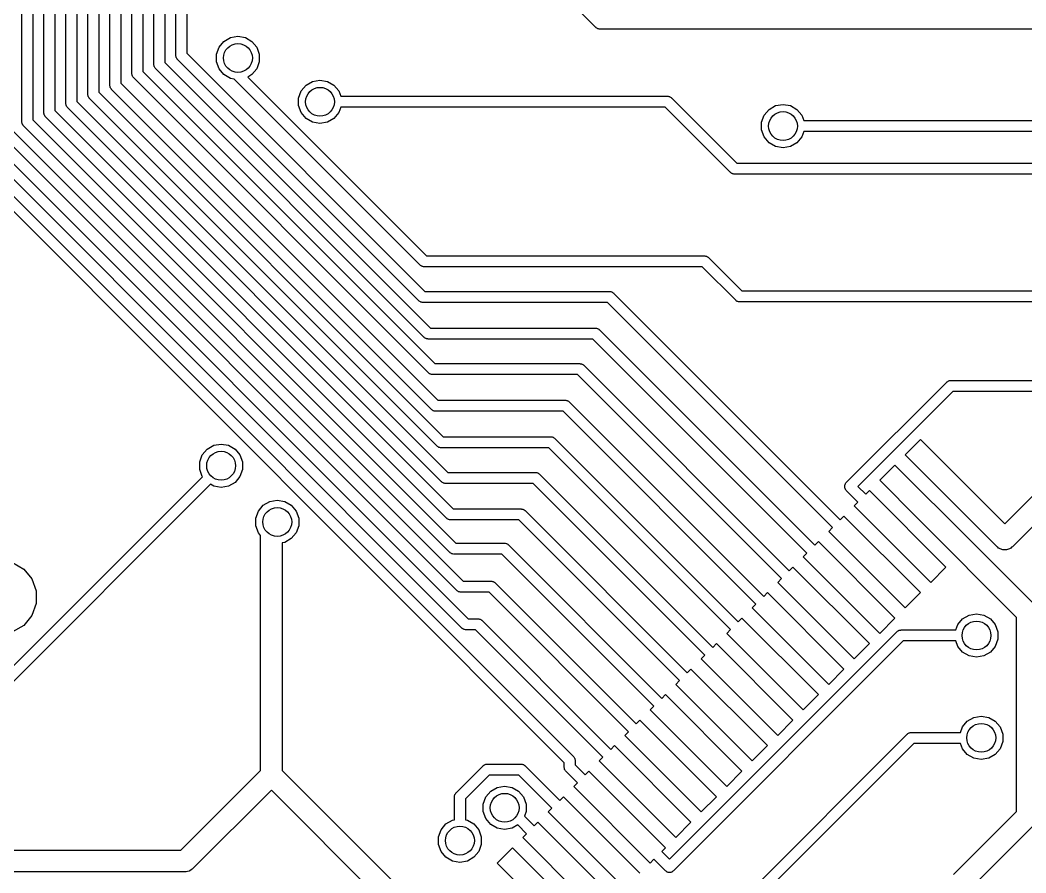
# Model space of a CAD drawing. Extents: x 0 to 100, y -163 to 0.
# Drawn here: x 35.68 to 49.62, y -70.47 to -58.65 of the extents above; entities that cross this region are included whole.
import ezdxf

# ---------------------------------------------------------------- set-up
doc = ezdxf.new("R2010")
doc.units = 0
doc.header["$MEASUREMENT"] = 0
doc.layers.add('BLACK', color=7, linetype='CONTINUOUS')

msp = doc.modelspace()

# ---------------------------------------------------------------- linework, layer by layer
at = {"layer": 'Black'}
for p, q in [((35.7029, -60.0641), (35.7029, -25.9545)), ((35.8553, -25.9861), (35.8553, -60.0325)), ((36.008, -59.9377), (36.008, -26.081)), ((36.1604, -26.1126), (36.1604, -59.9061)), ((36.3131, -59.8111), (36.3131, -26.2075)), ((36.4655, -26.2391), (36.4655, -59.7795)), ((36.6182, -59.6847), (36.6182, -26.334)), ((36.7706, -26.3656), (36.7706, -59.6531)), ((36.9233, -59.5581), (36.9233, -26.6762)), ((37.0757, -26.7078), (37.0757, -59.5265)), ((37.2284, -59.396), (37.2284, -27.6954)), ((37.3808, -27.727), (37.3808, -59.3645)), ((37.5335, -59.2701), (37.5335, -28.5551)), ((37.6859, -28.5867), (37.6859, -59.2385)), ((37.8387, -59.1442), (37.8387, -31.2775)), ((37.9911, -31.3091), (37.9911, -59.1127)), ((43.66, -58.7547), (38.6067, -53.7013)), ((31.6554, -57.1621), (43.3513, -68.858)), ((43.2212, -68.9435), (31.5253, -57.2476)), ((33.6233, -58.681), (41.8897, -66.9474)), ((41.8042, -67.0775), (33.4932, -58.7665)), ((43.6628, -58.7566), (43.66, -58.7547)), ((43.6649, -58.7592), (43.6628, -58.7566)), ((43.6735, -58.7642), (43.6649, -58.7592)), ((43.6817, -58.7699), (43.6735, -58.7642)), ((43.6849, -58.7707), (43.6817, -58.7699)), ((43.6878, -58.7724), (43.6849, -58.7707)), ((43.6976, -58.7741), (43.6878, -58.7724)), ((43.7073, -58.7767), (43.6976, -58.7741)), ((43.7106, -58.7764), (43.7073, -58.7767)), ((43.7139, -58.777), (43.7106, -58.7764)), ((53.0507, -58.777), (43.7139, -58.777)), ((38.4376, -59.027), (38.5048, -58.9469)), ((38.5048, -58.9469), (38.5954, -58.8946)), ((38.5954, -58.8946), (38.6984, -58.8765)), ((38.6984, -58.8765), (38.8014, -58.8946)), ((38.8014, -58.8946), (38.892, -58.9469)), ((38.892, -58.9469), (38.9592, -59.027)), ((37.9911, -59.1127), (41.2911, -62.4127)), ((38.4018, -59.1253), (38.4376, -59.027)), ((38.9592, -59.027), (38.995, -59.1253)), ((37.6859, -59.2385), (41.3668, -62.9194)), ((37.8393, -59.1475), (37.8387, -59.1442)), ((37.839, -59.1509), (37.8393, -59.1475)), ((37.8416, -59.1605), (37.839, -59.1509)), ((37.8433, -59.1703), (37.8416, -59.1605)), ((37.845, -59.1732), (37.8433, -59.1703)), ((37.8458, -59.1764), (37.845, -59.1732)), ((37.8516, -59.1846), (37.8458, -59.1764)), ((37.8565, -59.1932), (37.8516, -59.1846)), ((37.8591, -59.1953), (37.8565, -59.1932)), ((37.861, -59.1981), (37.8591, -59.1953)), ((41.2057, -62.5428), (37.861, -59.1981)), ((38.4018, -59.2299), (38.4018, -59.1253)), ((38.4376, -59.3282), (38.4018, -59.2299)), ((38.995, -59.2299), (38.9592, -59.3282)), ((38.995, -59.1253), (38.995, -59.2299)), ((37.229, -59.3993), (37.2284, -59.396)), ((37.2287, -59.4027), (37.229, -59.3993)), ((37.2313, -59.4123), (37.2287, -59.4027)), ((37.3808, -59.3645), (41.4295, -63.4132)), ((37.5341, -59.2734), (37.5335, -59.2701)), ((37.5338, -59.2767), (37.5341, -59.2734)), ((37.5364, -59.2863), (37.5338, -59.2767)), ((37.5381, -59.2961), (37.5364, -59.2863)), ((37.5398, -59.299), (37.5381, -59.2961)), ((37.5406, -59.3023), (37.5398, -59.299)), ((37.5464, -59.3104), (37.5406, -59.3023)), ((37.5513, -59.3191), (37.5464, -59.3104)), ((37.5539, -59.3212), (37.5513, -59.3191)), ((37.5558, -59.324), (37.5539, -59.3212)), ((41.2814, -63.0495), (37.5558, -59.324)), ((38.5048, -59.4083), (38.4376, -59.3282)), ((38.9592, -59.3282), (38.892, -59.4083)), ((37.0757, -59.5265), (41.4691, -63.9199)), ((37.233, -59.4221), (37.2313, -59.4123)), ((37.2347, -59.425), (37.233, -59.4221)), ((37.2355, -59.4283), (37.2347, -59.425)), ((37.2413, -59.4364), (37.2355, -59.4283)), ((37.2462, -59.445), (37.2413, -59.4364)), ((37.2488, -59.4472), (37.2462, -59.445)), ((37.2507, -59.4499), (37.2488, -59.4472)), ((41.3441, -63.5433), (37.2507, -59.4499)), ((38.5954, -59.4606), (38.5048, -59.4083)), ((38.6462, -59.4695), (38.5954, -59.4606)), ((41.2257, -62.049), (38.6462, -59.4695)), ((38.892, -59.4083), (38.834, -59.4418)), ((38.834, -59.4418), (41.3111, -61.9189)), ((39.6425, -59.5537), (39.7331, -59.5014)), ((39.7331, -59.5014), (39.8361, -59.4833)), ((39.8361, -59.4833), (39.9391, -59.5014)), ((39.9391, -59.5014), (40.0297, -59.5537)), ((36.7706, -59.6531), (41.5441, -64.4267)), ((36.9239, -59.5614), (36.9233, -59.5581)), ((36.9236, -59.5647), (36.9239, -59.5614)), ((36.9262, -59.5744), (36.9236, -59.5647)), ((36.9279, -59.5842), (36.9262, -59.5744)), ((36.9296, -59.5871), (36.9279, -59.5842)), ((36.9304, -59.5903), (36.9296, -59.5871)), ((36.9362, -59.5985), (36.9304, -59.5903)), ((36.9411, -59.6071), (36.9362, -59.5985)), ((36.9437, -59.6092), (36.9411, -59.6071)), ((36.9456, -59.612), (36.9437, -59.6092)), ((41.3836, -64.05), (36.9456, -59.612)), ((39.5395, -59.7321), (39.5753, -59.6338)), ((39.5753, -59.6338), (39.6425, -59.5537)), ((40.0297, -59.5537), (40.0969, -59.6338)), ((40.0969, -59.6338), (40.124, -59.7082)), ((36.3137, -59.8144), (36.3131, -59.8111)), ((36.3134, -59.8177), (36.3137, -59.8144)), ((36.316, -59.8274), (36.3134, -59.8177)), ((36.4655, -59.7795), (41.6064, -64.9204)), ((36.6188, -59.688), (36.6182, -59.6847)), ((36.6185, -59.6913), (36.6188, -59.688)), ((36.6211, -59.701), (36.6185, -59.6913)), ((36.6228, -59.7108), (36.6211, -59.701)), ((36.6245, -59.7137), (36.6228, -59.7108)), ((36.6253, -59.7169), (36.6245, -59.7137)), ((36.6311, -59.7251), (36.6253, -59.7169)), ((36.636, -59.7337), (36.6311, -59.7251)), ((36.6386, -59.7358), (36.636, -59.7337)), ((36.6405, -59.7386), (36.6386, -59.7358)), ((41.4587, -64.5568), (36.6405, -59.7386)), ((39.5395, -59.8367), (39.5395, -59.7321)), ((40.124, -59.7082), (44.6551, -59.7082)), ((44.6551, -59.7082), (44.6584, -59.7088)), ((44.6584, -59.7088), (44.6617, -59.7085)), ((44.6617, -59.7085), (44.6714, -59.7111)), ((44.6714, -59.7111), (44.6812, -59.7128)), ((44.6812, -59.7128), (44.6841, -59.7145)), ((44.6841, -59.7145), (44.6873, -59.7153)), ((44.6873, -59.7153), (44.6955, -59.7211)), ((44.6955, -59.7211), (44.7041, -59.726)), ((44.7041, -59.726), (44.7062, -59.7286)), ((44.7062, -59.7286), (44.709, -59.7305)), ((44.709, -59.7305), (45.613, -60.6345)), ((46.1525, -59.838), (46.2555, -59.8199)), ((46.2555, -59.8199), (46.3585, -59.838)), ((36.0086, -59.941), (36.008, -59.9377)), ((36.0083, -59.9443), (36.0086, -59.941)), ((36.0109, -59.954), (36.0083, -59.9443)), ((36.0126, -59.9638), (36.0109, -59.954)), ((36.1604, -59.9061), (41.6814, -65.4272)), ((36.3177, -59.8372), (36.316, -59.8274)), ((36.3194, -59.8401), (36.3177, -59.8372)), ((36.3202, -59.8433), (36.3194, -59.8401)), ((36.326, -59.8515), (36.3202, -59.8433)), ((36.3309, -59.8601), (36.326, -59.8515)), ((36.3335, -59.8622), (36.3309, -59.8601)), ((36.3354, -59.865), (36.3335, -59.8622)), ((41.5209, -65.0505), (36.3354, -59.865)), ((39.5753, -59.935), (39.5395, -59.8367)), ((39.6425, -60.0151), (39.5753, -59.935)), ((40.0969, -59.935), (40.0297, -60.0151)), ((40.124, -59.8606), (40.0969, -59.935)), ((44.6235, -59.8606), (40.124, -59.8606)), ((45.5275, -60.7646), (44.6235, -59.8606)), ((45.9947, -59.9704), (46.0619, -59.8903)), ((46.0619, -59.8903), (46.1525, -59.838)), ((46.3585, -59.838), (46.4491, -59.8903)), ((46.4491, -59.8903), (46.5163, -59.9704)), ((35.7035, -60.0674), (35.7029, -60.0641)), ((35.7032, -60.0707), (35.7035, -60.0674)), ((35.7058, -60.0804), (35.7032, -60.0707)), ((35.7075, -60.0902), (35.7058, -60.0804)), ((35.7092, -60.0931), (35.7075, -60.0902)), ((35.71, -60.0963), (35.7092, -60.0931)), ((35.7158, -60.1045), (35.71, -60.0963)), ((35.8553, -60.0325), (41.7216, -65.8989)), ((36.0143, -59.9667), (36.0126, -59.9638)), ((36.0151, -59.9699), (36.0143, -59.9667)), ((36.0209, -59.9781), (36.0151, -59.9699)), ((36.0258, -59.9867), (36.0209, -59.9781)), ((36.0284, -59.9888), (36.0258, -59.9867)), ((36.0303, -59.9916), (36.0284, -59.9888)), ((41.596, -65.5573), (36.0303, -59.9916)), ((39.7331, -60.0674), (39.6425, -60.0151)), ((39.8361, -60.0855), (39.7331, -60.0674)), ((39.9391, -60.0674), (39.8361, -60.0855)), ((40.0297, -60.0151), (39.9391, -60.0674)), ((45.9589, -60.0687), (45.9947, -59.9704)), ((45.9589, -60.1733), (45.9589, -60.0687)), ((46.5163, -59.9704), (46.5434, -60.0448)), ((46.5434, -60.0448), (52.6192, -60.0448)), ((35.5501, -60.1589), (41.8188, -66.4277)), ((35.7207, -60.1131), (35.7158, -60.1045)), ((35.7233, -60.1152), (35.7207, -60.1131)), ((35.7252, -60.118), (35.7233, -60.1152)), ((41.6362, -66.0289), (35.7252, -60.118)), ((45.9947, -60.2716), (45.9589, -60.1733)), ((46.5434, -60.1972), (46.5163, -60.2716)), ((52.6508, -60.1972), (46.5434, -60.1972)), ((41.7334, -66.5577), (35.42, -60.2444)), ((46.0619, -60.3517), (45.9947, -60.2716)), ((46.1525, -60.404), (46.0619, -60.3517)), ((46.4491, -60.3517), (46.3585, -60.404)), ((46.5163, -60.2716), (46.4491, -60.3517)), ((46.2555, -60.4221), (46.1525, -60.404)), ((46.3585, -60.404), (46.2555, -60.4221)), ((45.613, -60.6345), (63.1699, -60.6345)), ((45.5303, -60.7665), (45.5275, -60.7646)), ((45.5324, -60.7691), (45.5303, -60.7665)), ((45.541, -60.774), (45.5324, -60.7691)), ((45.5492, -60.7798), (45.541, -60.774)), ((45.5524, -60.7806), (45.5492, -60.7798)), ((45.5553, -60.7823), (45.5524, -60.7806)), ((45.5651, -60.784), (45.5553, -60.7823)), ((45.5748, -60.7866), (45.5651, -60.784)), ((45.5781, -60.7863), (45.5748, -60.7866)), ((45.5814, -60.7869), (45.5781, -60.7863)), ((63.1216, -60.7869), (45.5814, -60.7869)), ((41.2284, -62.0509), (41.2257, -62.049)), ((41.2306, -62.0535), (41.2284, -62.0509)), ((41.3111, -61.9189), (45.1665, -61.9189)), ((45.1665, -61.9189), (45.1698, -61.9195)), ((45.1698, -61.9195), (45.1732, -61.9192)), ((45.1732, -61.9192), (45.1828, -61.9218)), ((45.1828, -61.9218), (45.1926, -61.9235)), ((45.1926, -61.9235), (45.1955, -61.9252)), ((45.1955, -61.9252), (45.1987, -61.9261)), ((45.1987, -61.9261), (45.2069, -61.9318)), ((45.2069, -61.9318), (45.2155, -61.9368)), ((45.2155, -61.9368), (45.2177, -61.9393)), ((45.2177, -61.9393), (45.2204, -61.9413)), ((45.2204, -61.9413), (45.6847, -62.4055)), ((41.2392, -62.0585), (41.2306, -62.0535)), ((41.2473, -62.0642), (41.2392, -62.0585)), ((41.2506, -62.0651), (41.2473, -62.0642)), ((41.2535, -62.0667), (41.2506, -62.0651)), ((41.2633, -62.0685), (41.2535, -62.0667)), ((41.2729, -62.071), (41.2633, -62.0685)), ((41.2762, -62.0708), (41.2729, -62.071)), ((41.2795, -62.0713), (41.2762, -62.0708)), ((45.135, -62.0713), (41.2795, -62.0713)), ((45.5992, -62.5356), (45.135, -62.0713)), ((41.2911, -62.4127), (43.8528, -62.4127)), ((43.8528, -62.4127), (43.8561, -62.4133)), ((43.8561, -62.4133), (43.8594, -62.413)), ((43.8594, -62.413), (43.869, -62.4156)), ((43.869, -62.4156), (43.8789, -62.4173)), ((43.8789, -62.4173), (43.8818, -62.419)), ((43.8818, -62.419), (43.885, -62.4198)), ((43.885, -62.4198), (43.8932, -62.4255)), ((43.8932, -62.4255), (43.9018, -62.4305)), ((43.9018, -62.4305), (43.9039, -62.4331)), ((43.9039, -62.4331), (43.9067, -62.435)), ((43.9067, -62.435), (47.0486, -65.577)), ((45.6847, -62.4055), (54.613, -62.4055)), ((41.2084, -62.5447), (41.2057, -62.5428)), ((41.2106, -62.5473), (41.2084, -62.5447)), ((41.2192, -62.5522), (41.2106, -62.5473)), ((41.2274, -62.558), (41.2192, -62.5522)), ((41.2306, -62.5588), (41.2274, -62.558)), ((41.2335, -62.5605), (41.2306, -62.5588)), ((41.2433, -62.5622), (41.2335, -62.5605)), ((41.2529, -62.5648), (41.2433, -62.5622)), ((41.2563, -62.5645), (41.2529, -62.5648)), ((41.2596, -62.5651), (41.2563, -62.5645)), ((43.8212, -62.5651), (41.2596, -62.5651)), ((46.9409, -65.6847), (43.8212, -62.5651)), ((45.602, -62.5375), (45.5992, -62.5356)), ((45.6041, -62.5401), (45.602, -62.5375)), ((45.6127, -62.545), (45.6041, -62.5401)), ((45.6209, -62.5508), (45.6127, -62.545)), ((45.6241, -62.5516), (45.6209, -62.5508)), ((45.627, -62.5533), (45.6241, -62.5516)), ((45.6368, -62.555), (45.627, -62.5533)), ((45.6465, -62.5576), (45.6368, -62.555)), ((45.6498, -62.5573), (45.6465, -62.5576)), ((45.6531, -62.5579), (45.6498, -62.5573)), ((54.5814, -62.5579), (45.6531, -62.5579)), ((41.3668, -62.9194), (43.6525, -62.9194)), ((43.6525, -62.9194), (43.6558, -62.92)), ((43.6558, -62.92), (43.6592, -62.9197)), ((43.6592, -62.9197), (43.6688, -62.9223)), ((43.6688, -62.9223), (43.6786, -62.924)), ((43.6786, -62.924), (43.6815, -62.9257)), ((43.6815, -62.9257), (43.6847, -62.9266)), ((43.6847, -62.9266), (43.6929, -62.9323)), ((43.6929, -62.9323), (43.7015, -62.9373)), ((43.7015, -62.9373), (43.7037, -62.9398)), ((43.7037, -62.9398), (43.7064, -62.9418)), ((43.7064, -62.9418), (46.6951, -65.9305)), ((41.2841, -63.0514), (41.2814, -63.0495)), ((41.2863, -63.054), (41.2841, -63.0514)), ((41.2949, -63.059), (41.2863, -63.054)), ((41.303, -63.0647), (41.2949, -63.059)), ((41.3063, -63.0656), (41.303, -63.0647)), ((41.3092, -63.0672), (41.3063, -63.0656)), ((41.319, -63.069), (41.3092, -63.0672)), ((41.3286, -63.0715), (41.319, -63.069)), ((41.332, -63.0713), (41.3286, -63.0715)), ((41.3353, -63.0718), (41.332, -63.0713)), ((43.621, -63.0718), (41.3353, -63.0718)), ((46.5874, -66.0382), (43.621, -63.0718)), ((41.4295, -63.4132), (43.4391, -63.4132)), ((43.4391, -63.4132), (43.4424, -63.4138)), ((43.4424, -63.4138), (43.4457, -63.4135)), ((43.4457, -63.4135), (43.4553, -63.4161)), ((43.4553, -63.4161), (43.4651, -63.4178)), ((43.4651, -63.4178), (43.4681, -63.4195)), ((43.4681, -63.4195), (43.4713, -63.4203)), ((43.4713, -63.4203), (43.4794, -63.426)), ((43.4794, -63.426), (43.4881, -63.431)), ((43.4881, -63.431), (43.4902, -63.4336)), ((43.4902, -63.4336), (43.493, -63.4355)), ((43.493, -63.4355), (46.3415, -66.2841)), ((41.3468, -63.5452), (41.3441, -63.5433)), ((41.349, -63.5478), (41.3468, -63.5452)), ((41.3576, -63.5527), (41.349, -63.5478)), ((41.3657, -63.5584), (41.3576, -63.5527)), ((41.369, -63.5593), (41.3657, -63.5584)), ((41.3719, -63.561), (41.369, -63.5593)), ((41.3817, -63.5627), (41.3719, -63.561)), ((41.3913, -63.5653), (41.3817, -63.5627)), ((41.3946, -63.565), (41.3913, -63.5653)), ((41.3979, -63.5656), (41.3946, -63.565)), ((43.4075, -63.5656), (41.3979, -63.5656)), ((46.2338, -66.3918), (43.4075, -63.5656)), ((47.1326, -65.0615), (48.5259, -63.6682)), ((48.5259, -63.6682), (48.5287, -63.6663)), ((48.5287, -63.6663), (48.5308, -63.6637)), ((48.5308, -63.6637), (48.5394, -63.6587)), ((48.5394, -63.6587), (48.5476, -63.653)), ((48.5476, -63.653), (48.5508, -63.6522)), ((48.5508, -63.6522), (48.5537, -63.6505)), ((48.5537, -63.6505), (48.5635, -63.6488)), ((48.5635, -63.6488), (48.5732, -63.6462)), ((48.5732, -63.6462), (48.5765, -63.6465)), ((48.5765, -63.6465), (48.5798, -63.6459)), ((48.5798, -63.6459), (54.2221, -63.6459)), ((48.6114, -63.7983), (47.2943, -65.1154)), ((54.1905, -63.7983), (48.6114, -63.7983)), ((41.4691, -63.9199), (43.2388, -63.9199)), ((43.2388, -63.9199), (43.2421, -63.9205)), ((43.2421, -63.9205), (43.2455, -63.9202)), ((43.2455, -63.9202), (43.2551, -63.9228)), ((43.2551, -63.9228), (43.2649, -63.9245)), ((43.2649, -63.9245), (43.2678, -63.9262)), ((43.2678, -63.9262), (43.271, -63.9271)), ((43.271, -63.9271), (43.2792, -63.9328)), ((43.2792, -63.9328), (43.2878, -63.9378)), ((43.2878, -63.9378), (43.29, -63.9403)), ((43.29, -63.9403), (43.2927, -63.9422)), ((43.2927, -63.9422), (45.988, -66.6376)), ((41.3864, -64.0519), (41.3836, -64.05)), ((41.3886, -64.0545), (41.3864, -64.0519)), ((41.3972, -64.0595), (41.3886, -64.0545)), ((41.4053, -64.0652), (41.3972, -64.0595)), ((41.4086, -64.0661), (41.4053, -64.0652)), ((41.4115, -64.0677), (41.4086, -64.0661)), ((41.4213, -64.0695), (41.4115, -64.0677)), ((41.4309, -64.072), (41.4213, -64.0695)), ((41.4342, -64.0717), (41.4309, -64.072)), ((41.4375, -64.0723), (41.4342, -64.0717)), ((43.2073, -64.0723), (41.4375, -64.0723)), ((45.8803, -66.7453), (43.2073, -64.0723)), ((38.2714, -64.597), (38.362, -64.5447)), ((38.362, -64.5447), (38.465, -64.5266)), ((38.465, -64.5266), (38.568, -64.5447)), ((38.568, -64.5447), (38.6586, -64.597)), ((41.4614, -64.5587), (41.4587, -64.5568)), ((41.4636, -64.5612), (41.4614, -64.5587)), ((41.4722, -64.5662), (41.4636, -64.5612)), ((41.5441, -64.4267), (43.0384, -64.4267)), ((43.0384, -64.4267), (43.0417, -64.4273)), ((43.0417, -64.4273), (43.045, -64.427)), ((43.045, -64.427), (43.0546, -64.4295)), ((43.0546, -64.4295), (43.0644, -64.4313)), ((43.0644, -64.4313), (43.0673, -64.4329)), ((43.0673, -64.4329), (43.0706, -64.4338)), ((43.0706, -64.4338), (43.0787, -64.4395)), ((43.0787, -64.4395), (43.0874, -64.4445)), ((43.0874, -64.4445), (43.0895, -64.4471)), ((43.0895, -64.4471), (43.0923, -64.449)), ((43.0923, -64.449), (45.6344, -66.9912)), ((47.9494, -64.6762), (48.1615, -64.4641)), ((48.1615, -64.4641), (48.6918, -64.9944)), ((49.3302, -65.6328), (50.4633, -64.4997)), ((38.1684, -64.7754), (38.2042, -64.6771)), ((38.2042, -64.6771), (38.2714, -64.597)), ((38.6586, -64.597), (38.7258, -64.6771)), ((38.7258, -64.6771), (38.7616, -64.7754)), ((41.4804, -64.5719), (41.4722, -64.5662)), ((41.4836, -64.5728), (41.4804, -64.5719)), ((41.4865, -64.5745), (41.4836, -64.5728)), ((41.4963, -64.5762), (41.4865, -64.5745)), ((41.5059, -64.5788), (41.4963, -64.5762)), ((41.5093, -64.5785), (41.5059, -64.5788)), ((41.5126, -64.5791), (41.5093, -64.5785)), ((43.0068, -64.5791), (41.5126, -64.5791)), ((45.5267, -67.0989), (43.0068, -64.5791)), ((49.01, -65.7369), (47.9494, -64.6762)), ((50.7569, -64.6304), (49.4363, -65.951)), ((38.1684, -64.88), (38.1684, -64.7754)), ((38.7616, -64.7754), (38.7616, -64.88)), ((47.5958, -65.0298), (47.808, -64.8177)), ((47.808, -64.8177), (48.8686, -65.8783)), ((33.4421, -69.7428), (38.2053, -64.9796)), ((38.2042, -64.9783), (38.1684, -64.88)), ((38.2053, -64.9796), (38.2042, -64.9783)), ((38.7258, -64.9783), (38.6586, -65.0584)), ((38.7616, -64.88), (38.7258, -64.9783)), ((41.6064, -64.9204), (42.8251, -64.9204)), ((42.8251, -64.9204), (42.8284, -64.921)), ((42.8284, -64.921), (42.8318, -64.9207)), ((42.8318, -64.9207), (42.8414, -64.9233)), ((42.8414, -64.9233), (42.8512, -64.925)), ((42.8512, -64.925), (42.8541, -64.9267)), ((42.8541, -64.9267), (42.8573, -64.9276)), ((42.8573, -64.9276), (42.8655, -64.9333)), ((42.8655, -64.9333), (42.8741, -64.9383)), ((42.8741, -64.9383), (42.8763, -64.9408)), ((42.8763, -64.9408), (42.879, -64.9427)), ((42.879, -64.9427), (45.2809, -67.3447)), ((38.3162, -65.0842), (33.5276, -69.8729)), ((38.362, -65.1107), (38.3162, -65.0842)), ((38.465, -65.1288), (38.362, -65.1107)), ((38.568, -65.1107), (38.465, -65.1288)), ((38.6586, -65.0584), (38.568, -65.1107)), ((41.5237, -65.0524), (41.5209, -65.0505)), ((41.5258, -65.055), (41.5237, -65.0524)), ((41.5345, -65.06), (41.5258, -65.055)), ((41.5426, -65.0657), (41.5345, -65.06)), ((41.5459, -65.0666), (41.5426, -65.0657)), ((41.5488, -65.0682), (41.5459, -65.0666)), ((41.5586, -65.07), (41.5488, -65.0682)), ((41.5682, -65.0725), (41.5586, -65.07)), ((41.5715, -65.0722), (41.5682, -65.0725)), ((41.5748, -65.0728), (41.5715, -65.0722)), ((42.7936, -65.0728), (41.5748, -65.0728)), ((45.1732, -67.4524), (42.7936, -65.0728)), ((47.1106, -65.1088), (47.1123, -65.1023)), ((47.1112, -65.1154), (47.1106, -65.1088)), ((47.1106, -65.122), (47.1112, -65.1154)), ((47.1123, -65.1023), (47.1129, -65.0957)), ((47.1129, -65.0957), (47.1157, -65.0896)), ((47.1157, -65.0896), (47.1174, -65.0832)), ((47.1174, -65.0832), (47.1213, -65.0777)), ((47.1213, -65.0777), (47.1241, -65.0717)), ((47.1241, -65.0717), (47.1288, -65.067)), ((47.1288, -65.067), (47.1326, -65.0615)), ((47.2943, -65.1154), (47.4022, -65.2234)), ((48.126, -65.5599), (47.5958, -65.0298)), ((48.6918, -64.9944), (48.6919, -64.9944)), ((48.6919, -64.9944), (49.3302, -65.6328)), ((47.1123, -65.1285), (47.1106, -65.122)), ((47.1129, -65.1351), (47.1123, -65.1285)), ((47.1157, -65.1412), (47.1129, -65.1351)), ((47.1174, -65.1476), (47.1157, -65.1412)), ((47.1213, -65.1531), (47.1174, -65.1476)), ((47.1241, -65.1591), (47.1213, -65.1531)), ((47.1288, -65.1638), (47.1241, -65.1591)), ((47.1326, -65.1693), (47.1288, -65.1638)), ((47.2945, -65.3311), (47.1326, -65.1693)), ((47.4022, -65.2234), (47.4544, -65.1712)), ((47.4544, -65.1712), (48.5151, -66.2319)), ((38.983, -65.4565), (39.0502, -65.3764)), ((39.0502, -65.3764), (39.1408, -65.3241)), ((39.1408, -65.3241), (39.2438, -65.306)), ((39.2438, -65.306), (39.3468, -65.3241)), ((39.3468, -65.3241), (39.4374, -65.3764)), ((39.4374, -65.3764), (39.5046, -65.4565)), ((47.2423, -65.3833), (47.2945, -65.3311)), ((48.3029, -66.444), (47.2423, -65.3833)), ((38.9472, -65.5548), (38.983, -65.4565)), ((39.5046, -65.4565), (39.5404, -65.5548)), ((41.6814, -65.4272), (42.6247, -65.4272)), ((42.6247, -65.4272), (42.628, -65.4278)), ((42.628, -65.4278), (42.6313, -65.4275)), ((42.6313, -65.4275), (42.6409, -65.43)), ((42.6409, -65.43), (42.6507, -65.4318)), ((42.6507, -65.4318), (42.6536, -65.4334)), ((42.6536, -65.4334), (42.6569, -65.4343)), ((42.6569, -65.4343), (42.665, -65.44)), ((42.665, -65.44), (42.6737, -65.445)), ((42.6737, -65.445), (42.6758, -65.4476)), ((42.6758, -65.4476), (42.6786, -65.4495)), ((42.6786, -65.4495), (44.9273, -67.6983)), ((47.0486, -65.577), (47.1009, -65.5248)), ((47.1009, -65.5248), (48.1615, -66.5854)), ((38.9472, -65.6594), (38.9472, -65.5548)), ((38.983, -65.7577), (38.9472, -65.6594)), ((39.5404, -65.6594), (39.5046, -65.7577)), ((39.5404, -65.5548), (39.5404, -65.6594)), ((41.5987, -65.5592), (41.596, -65.5573)), ((41.6009, -65.5617), (41.5987, -65.5592)), ((41.6095, -65.5667), (41.6009, -65.5617)), ((41.6177, -65.5724), (41.6095, -65.5667)), ((41.6209, -65.5733), (41.6177, -65.5724)), ((41.6238, -65.575), (41.6209, -65.5733)), ((41.6336, -65.5767), (41.6238, -65.575)), ((41.6432, -65.5793), (41.6336, -65.5767)), ((41.6466, -65.579), (41.6432, -65.5793)), ((41.6499, -65.5796), (41.6466, -65.579)), ((42.5931, -65.5796), (41.6499, -65.5796)), ((44.8196, -67.806), (42.5931, -65.5796)), ((48.1261, -65.5602), (48.126, -65.5599)), ((49.4948, -66.9288), (48.1261, -65.5602)), ((39.0121, -65.7924), (38.983, -65.7577)), ((39.0121, -69.0497), (39.0121, -65.7924)), ((39.5046, -65.7577), (39.4374, -65.8378)), ((46.8887, -65.7369), (46.9409, -65.6847)), ((47.9494, -66.7976), (46.8887, -65.7369)), ((49.0101, -65.7369), (49.01, -65.7369)), ((49.2241, -65.951), (49.0101, -65.7369)), ((39.3468, -65.8901), (39.3121, -65.8962)), ((39.3121, -65.8962), (39.3121, -69.0497)), ((39.4374, -65.8378), (39.3468, -65.8901)), ((41.7216, -65.8989), (42.3894, -65.8989)), ((42.3894, -65.8989), (42.3927, -65.8994)), ((42.3927, -65.8994), (42.396, -65.8992)), ((42.396, -65.8992), (42.4056, -65.9017)), ((42.4056, -65.9017), (42.4154, -65.9035)), ((42.4154, -65.9035), (42.4183, -65.9051)), ((42.4183, -65.9051), (42.4216, -65.906)), ((42.4216, -65.906), (42.4297, -65.9117)), ((42.4297, -65.9117), (42.4383, -65.9167)), ((42.4383, -65.9167), (42.4405, -65.9193)), ((42.4405, -65.9193), (42.4432, -65.9212)), ((42.4432, -65.9212), (44.5738, -68.0518)), ((46.6951, -65.9305), (46.7473, -65.8783)), ((46.7473, -65.8783), (47.808, -66.939)), ((48.8686, -65.8783), (48.8686, -65.8784)), ((48.8686, -65.8784), (49.7508, -66.7606)), ((49.2349, -65.9585), (49.2241, -65.951)), ((49.4363, -65.951), (49.4255, -65.9585)), ((41.6389, -66.0309), (41.6362, -66.0289)), ((41.6411, -66.0334), (41.6389, -66.0309)), ((41.6497, -66.0384), (41.6411, -66.0334)), ((41.6579, -66.0441), (41.6497, -66.0384)), ((41.6611, -66.045), (41.6579, -66.0441)), ((41.664, -66.0467), (41.6611, -66.045)), ((41.6738, -66.0484), (41.664, -66.0467)), ((41.6834, -66.051), (41.6738, -66.0484)), ((41.6868, -66.0507), (41.6834, -66.051)), ((41.6901, -66.0513), (41.6868, -66.0507)), ((42.3578, -66.0513), (41.6901, -66.0513)), ((44.4661, -68.1595), (42.3578, -66.0513)), ((46.5352, -66.0905), (46.5874, -66.0382)), ((47.5958, -67.1511), (46.5352, -66.0905)), ((49.2442, -65.9678), (49.2349, -65.9585)), ((49.2561, -65.9733), (49.2442, -65.9678)), ((49.2668, -65.9808), (49.2561, -65.9733)), ((49.2795, -65.9842), (49.2668, -65.9808)), ((49.2914, -65.9898), (49.2795, -65.9842)), ((49.3044, -65.9909), (49.2914, -65.9898)), ((49.3171, -65.9943), (49.3044, -65.9909)), ((49.3302, -65.9932), (49.3171, -65.9943)), ((49.3433, -65.9943), (49.3302, -65.9932)), ((49.3559, -65.9909), (49.3433, -65.9943)), ((49.369, -65.9898), (49.3559, -65.9909)), ((49.3809, -65.9842), (49.369, -65.9898)), ((49.3936, -65.9808), (49.3809, -65.9842)), ((49.4043, -65.9733), (49.3936, -65.9808)), ((49.4162, -65.9678), (49.4043, -65.9733)), ((49.4255, -65.9585), (49.4162, -65.9678)), ((35.5744, -66.1708), (35.7278, -66.2594)), ((46.3415, -66.2841), (46.3938, -66.2319)), ((46.3938, -66.2319), (47.4544, -67.2925)), ((48.5151, -66.2319), (48.3029, -66.444)), ((35.7278, -66.2594), (35.8416, -66.395)), ((35.8416, -66.395), (35.9022, -66.5614)), ((41.8188, -66.4277), (42.211, -66.4277)), ((42.211, -66.4277), (42.2143, -66.4282)), ((42.2143, -66.4282), (42.2176, -66.428)), ((42.2176, -66.428), (42.2272, -66.4305)), ((42.2272, -66.4305), (42.237, -66.4323)), ((42.237, -66.4323), (42.2399, -66.4339)), ((42.2399, -66.4339), (42.2432, -66.4348)), ((42.2432, -66.4348), (42.2513, -66.4405)), ((42.2513, -66.4405), (42.2599, -66.4455)), ((42.2599, -66.4455), (42.2621, -66.4481)), ((42.2621, -66.4481), (42.2648, -66.45)), ((42.2648, -66.45), (44.2202, -68.4054)), ((46.1816, -66.444), (46.2338, -66.3918)), ((47.2423, -67.5047), (46.1816, -66.444)), ((35.9022, -66.5614), (35.9022, -66.7386)), ((41.7361, -66.5597), (41.7334, -66.5577)), ((41.7383, -66.5622), (41.7361, -66.5597)), ((41.7469, -66.5672), (41.7383, -66.5622)), ((41.7551, -66.5729), (41.7469, -66.5672)), ((41.7583, -66.5738), (41.7551, -66.5729)), ((41.7612, -66.5755), (41.7583, -66.5738)), ((41.771, -66.5772), (41.7612, -66.5755)), ((41.7806, -66.5798), (41.771, -66.5772)), ((41.784, -66.5795), (41.7806, -66.5798)), ((41.7873, -66.5801), (41.784, -66.5795)), ((42.1794, -66.5801), (41.7873, -66.5801)), ((44.1125, -68.5131), (42.1794, -66.5801)), ((45.988, -66.6376), (46.0402, -66.5854)), ((46.0402, -66.5854), (47.1009, -67.6461)), ((48.1615, -66.5854), (47.9494, -66.7976)), ((35.9022, -66.7386), (35.8416, -66.905)), ((45.8281, -66.7976), (45.8803, -66.7453)), ((35.8416, -66.905), (35.7278, -67.0406)), ((46.8887, -67.8582), (45.8281, -66.7976)), ((48.7444, -66.9493), (48.835, -66.897)), ((48.835, -66.897), (48.938, -66.8789)), ((48.938, -66.8789), (49.041, -66.897)), ((49.041, -66.897), (49.1316, -66.9493)), ((49.4948, -69.5), (49.4948, -66.9288)), ((35.7278, -67.0406), (35.5744, -67.1292)), ((41.8897, -66.9474), (42.0237, -66.9474)), ((42.0237, -66.9474), (42.027, -66.948)), ((42.027, -66.948), (42.0303, -66.9477)), ((42.0303, -66.9477), (42.04, -66.9503)), ((42.04, -66.9503), (42.0498, -66.952)), ((42.0498, -66.952), (42.0527, -66.9537)), ((42.0527, -66.9537), (42.0559, -66.9545)), ((42.0559, -66.9545), (42.0641, -66.9603)), ((42.0641, -66.9603), (42.0727, -66.9652)), ((42.0727, -66.9652), (42.0748, -66.9678)), ((42.0748, -66.9678), (42.0776, -66.9697)), ((42.0776, -66.9697), (43.7049, -68.597)), ((45.6344, -66.9912), (45.6866, -66.939)), ((45.6866, -66.939), (46.7473, -67.9996)), ((47.808, -66.939), (47.5958, -67.1511)), ((48.6501, -67.1038), (48.6772, -67.0294)), ((48.6772, -67.0294), (48.7444, -66.9493)), ((49.1316, -66.9493), (49.1988, -67.0294)), ((49.1988, -67.0294), (49.2346, -67.1277)), ((41.807, -67.0794), (41.8042, -67.0775)), ((41.8091, -67.082), (41.807, -67.0794)), ((41.8177, -67.087), (41.8091, -67.082)), ((41.8259, -67.0927), (41.8177, -67.087)), ((41.8291, -67.0935), (41.8259, -67.0927)), ((41.832, -67.0952), (41.8291, -67.0935)), ((41.8418, -67.0969), (41.832, -67.0952)), ((41.8515, -67.0995), (41.8418, -67.0969)), ((41.8548, -67.0992), (41.8515, -67.0995)), ((41.8581, -67.0998), (41.8548, -67.0992)), ((41.9921, -67.0998), (41.8581, -67.0998)), ((43.5971, -68.7048), (41.9921, -67.0998)), ((44.6818, -70.2811), (47.8368, -67.1261)), ((45.4745, -67.1511), (45.5267, -67.0989)), ((46.5352, -68.2118), (45.4745, -67.1511)), ((47.8368, -67.1261), (47.8396, -67.1242)), ((47.8396, -67.1242), (47.8417, -67.1216)), ((47.8417, -67.1216), (47.8503, -67.1166)), ((47.8503, -67.1166), (47.8585, -67.1109)), ((47.8585, -67.1109), (47.8617, -67.1101)), ((47.8617, -67.1101), (47.8646, -67.1084)), ((47.8646, -67.1084), (47.8744, -67.1067)), ((47.8744, -67.1067), (47.8841, -67.1041)), ((47.8841, -67.1041), (47.8874, -67.1044)), ((47.8874, -67.1044), (47.8907, -67.1038)), ((47.8907, -67.1038), (48.6501, -67.1038)), ((49.2346, -67.1277), (49.2346, -67.2323)), ((47.9223, -67.2562), (44.7357, -70.4428)), ((45.2809, -67.3447), (45.3331, -67.2925)), ((45.3331, -67.2925), (46.3938, -68.3532)), ((47.4544, -67.2925), (47.2423, -67.5047)), ((48.6501, -67.2562), (47.9223, -67.2562)), ((48.6772, -67.3306), (48.6501, -67.2562)), ((48.7444, -67.4107), (48.6772, -67.3306)), ((49.1988, -67.3306), (49.1316, -67.4107)), ((49.2346, -67.2323), (49.1988, -67.3306)), ((45.121, -67.5047), (45.1732, -67.4524)), ((48.835, -67.463), (48.7444, -67.4107)), ((48.938, -67.4811), (48.835, -67.463)), ((49.041, -67.463), (48.938, -67.4811)), ((49.1316, -67.4107), (49.041, -67.463)), ((46.1816, -68.5653), (45.121, -67.5047)), ((44.9273, -67.6983), (44.9795, -67.6461)), ((44.9795, -67.6461), (46.0402, -68.7067)), ((47.1009, -67.6461), (46.8887, -67.8582)), ((44.7674, -67.8582), (44.8196, -67.806)), ((45.8281, -68.9189), (44.7674, -67.8582)), ((44.5738, -68.0518), (44.626, -67.9996)), ((44.626, -67.9996), (45.6866, -69.0603)), ((46.7473, -67.9996), (46.5352, -68.2118)), ((44.4139, -68.2118), (44.4661, -68.1595)), ((45.4745, -69.2724), (44.4139, -68.2118)), ((48.8108, -68.3677), (48.9014, -68.3154)), ((48.9014, -68.3154), (49.0044, -68.2973)), ((49.0044, -68.2973), (49.1074, -68.3154)), ((49.1074, -68.3154), (49.198, -68.3677)), ((44.2202, -68.4054), (44.2724, -68.3532)), ((44.2724, -68.3532), (45.3331, -69.4139)), ((46.3938, -68.3532), (46.1816, -68.5653)), ((48.7165, -68.5222), (48.7436, -68.4478)), ((48.7436, -68.4478), (48.8108, -68.3677)), ((49.198, -68.3677), (49.2652, -68.4478)), ((49.2652, -68.4478), (49.301, -68.5461)), ((43.7049, -68.597), (43.7049, -68.597)), ((43.7049, -68.597), (43.7049, -68.597)), ((43.7049, -68.597), (43.8667, -68.7589)), ((44.0603, -68.5653), (44.1125, -68.5131)), ((45.121, -69.626), (44.0603, -68.5653)), ((44.0751, -72.4523), (47.9829, -68.5445)), ((47.9829, -68.5445), (47.9857, -68.5426)), ((47.9857, -68.5426), (47.9878, -68.54)), ((47.9878, -68.54), (47.9964, -68.5351)), ((47.9964, -68.5351), (48.0046, -68.5293)), ((48.0046, -68.5293), (48.0078, -68.5285)), ((48.0078, -68.5285), (48.0107, -68.5268)), ((48.0107, -68.5268), (48.0205, -68.5251)), ((48.0205, -68.5251), (48.0302, -68.5225)), ((48.0302, -68.5225), (48.0335, -68.5228)), ((48.0335, -68.5228), (48.0368, -68.5222)), ((48.0368, -68.5222), (48.7165, -68.5222)), ((49.301, -68.5461), (49.301, -68.6507)), ((43.759, -68.8667), (43.5971, -68.7048)), ((43.8667, -68.7589), (43.9189, -68.7067)), ((43.9189, -68.7067), (44.9795, -69.7674)), ((48.0684, -68.6746), (44.1724, -72.5706)), ((46.0402, -68.7067), (45.8281, -68.9189)), ((48.7165, -68.6746), (48.0684, -68.6746)), ((48.7436, -68.749), (48.7165, -68.6746)), ((49.301, -68.6507), (49.2652, -68.749)), ((43.3513, -68.858), (43.3532, -68.8608)), ((43.3532, -68.8608), (43.3558, -68.8629)), ((43.3558, -68.8629), (43.3607, -68.8715)), ((43.3607, -68.8715), (43.3665, -68.8797)), ((43.3665, -68.8797), (43.3673, -68.8829)), ((43.3673, -68.8829), (43.369, -68.8858)), ((43.7067, -68.9189), (43.759, -68.8667)), ((48.8108, -68.8291), (48.7436, -68.749)), ((48.9014, -68.8814), (48.8108, -68.8291)), ((49.0044, -68.8995), (48.9014, -68.8814)), ((49.1074, -68.8814), (49.0044, -68.8995)), ((49.198, -68.8291), (49.1074, -68.8814)), ((49.2652, -68.749), (49.198, -68.8291)), ((41.7221, -69.36), (42.0972, -68.9849)), ((42.0972, -68.9849), (42.1, -68.983)), ((42.1, -68.983), (42.1021, -68.9804)), ((42.1021, -68.9804), (42.1107, -68.9754)), ((42.1107, -68.9754), (42.1189, -68.9697)), ((42.1189, -68.9697), (42.1221, -68.9689)), ((42.1221, -68.9689), (42.125, -68.9672)), ((42.125, -68.9672), (42.1348, -68.9655)), ((42.1348, -68.9655), (42.1445, -68.9629)), ((42.1445, -68.9629), (42.1478, -68.9632)), ((42.1478, -68.9632), (42.1511, -68.9626)), ((42.1511, -68.9626), (42.6245, -68.9626)), ((42.6245, -68.9626), (42.6278, -68.9632)), ((42.6278, -68.9632), (42.6311, -68.9629)), ((42.6311, -68.9629), (42.6408, -68.9655)), ((42.6408, -68.9655), (42.6506, -68.9672)), ((42.6506, -68.9672), (42.6535, -68.9689)), ((42.6535, -68.9689), (42.6567, -68.9697)), ((42.6567, -68.9697), (42.6649, -68.9755)), ((42.6649, -68.9755), (42.6735, -68.9804)), ((42.6735, -68.9804), (42.6756, -68.983)), ((42.6756, -68.983), (42.6784, -68.9849)), ((42.6784, -68.9849), (43.1595, -69.4661)), ((43.2212, -69.0045), (43.2212, -68.9435)), ((43.2218, -69.0078), (43.2212, -69.0045)), ((43.2215, -69.0111), (43.2218, -69.0078)), ((43.2241, -69.0208), (43.2215, -69.0111)), ((43.2258, -69.0306), (43.2241, -69.0208)), ((43.369, -68.8858), (43.3707, -68.8956)), ((43.3707, -68.8956), (43.3733, -68.9053)), ((43.3733, -68.9053), (43.373, -68.9086)), ((43.373, -68.9086), (43.3736, -68.9119)), ((43.3736, -68.9119), (43.3736, -68.9729)), ((43.3736, -68.9729), (43.5131, -69.1125)), ((44.7674, -69.9795), (43.7067, -68.9189)), ((37.907, -70.1548), (39.0121, -69.0497)), ((39.3121, -69.0497), (41.9744, -71.7119)), ((42.1827, -69.115), (41.8522, -69.4455)), ((42.5929, -69.115), (42.1827, -69.115)), ((43.0518, -69.5738), (42.5929, -69.115)), ((43.2275, -69.0335), (43.2258, -69.0306)), ((43.2283, -69.0367), (43.2275, -69.0335)), ((43.2341, -69.0449), (43.2283, -69.0367)), ((43.239, -69.0535), (43.2341, -69.0449)), ((43.2416, -69.0556), (43.239, -69.0535)), ((43.2435, -69.0584), (43.2416, -69.0556)), ((43.4054, -69.2202), (43.2435, -69.0584)), ((43.5131, -69.1125), (43.5653, -69.0603)), ((43.5653, -69.0603), (44.626, -70.121)), ((45.6866, -69.0603), (45.4745, -69.2724)), ((42.2024, -69.3371), (42.293, -69.2848)), ((42.293, -69.2848), (42.396, -69.2667)), ((42.396, -69.2667), (42.499, -69.2848)), ((42.499, -69.2848), (42.5896, -69.3371)), ((43.3532, -69.2724), (43.4054, -69.2202)), ((44.4139, -70.3331), (43.3532, -69.2724)), ((39.1621, -69.3239), (38.0752, -70.4109)), ((41.2319, -71.3937), (39.1621, -69.3239)), ((41.6998, -69.4139), (41.7004, -69.4106)), ((41.6998, -69.7349), (41.6998, -69.4139)), ((41.7001, -69.4073), (41.7027, -69.3976)), ((41.7004, -69.4106), (41.7001, -69.4073)), ((41.7027, -69.3976), (41.7044, -69.3878)), ((41.7044, -69.3878), (41.7061, -69.3849)), ((41.7061, -69.3849), (41.7069, -69.3817)), ((41.7069, -69.3817), (41.7127, -69.3735)), ((41.7127, -69.3735), (41.7176, -69.3649)), ((41.7176, -69.3649), (41.7202, -69.3628)), ((41.7202, -69.3628), (41.7221, -69.36)), ((42.0994, -69.5155), (42.1352, -69.4172)), ((42.1352, -69.4172), (42.2024, -69.3371)), ((42.5896, -69.3371), (42.6568, -69.4172)), ((42.6568, -69.4172), (42.6926, -69.5155)), ((43.1595, -69.4661), (43.2118, -69.4139)), ((43.2118, -69.4139), (44.2724, -70.4745)), ((45.3331, -69.4139), (45.121, -69.626)), ((41.8522, -69.4455), (41.8522, -69.7349)), ((42.0994, -69.6201), (42.0994, -69.5155)), ((42.6926, -69.5155), (42.6926, -69.6201)), ((42.9996, -69.626), (43.0518, -69.5738)), ((49.4948, -69.6197), (49.4948, -69.5)), ((42.1352, -69.7184), (42.0994, -69.6201)), ((42.2024, -69.7985), (42.1352, -69.7184)), ((42.6926, -69.6201), (42.6696, -69.6832)), ((42.6696, -69.6832), (42.806, -69.8196)), ((44.0603, -70.6866), (42.9996, -69.626)), ((48.6214, -70.493), (49.4948, -69.6197)), ((41.5152, -69.872), (41.5824, -69.7919)), ((41.5824, -69.7919), (41.673, -69.7396)), ((41.673, -69.7396), (41.6998, -69.7349)), ((41.8522, -69.7349), (41.879, -69.7396)), ((41.879, -69.7396), (41.9696, -69.7919)), ((41.9696, -69.7919), (42.0368, -69.872)), ((42.293, -69.8508), (42.2024, -69.7985)), ((42.396, -69.8689), (42.293, -69.8508)), ((42.499, -69.8508), (42.396, -69.8689)), ((42.5768, -69.8059), (42.499, -69.8508)), ((42.6983, -69.9273), (42.5768, -69.8059)), ((42.806, -69.8196), (42.8582, -69.7674)), ((42.8582, -69.7674), (43.9189, -70.8281)), ((44.9795, -69.7674), (44.7674, -69.9795)), ((49.7508, -69.7879), (48.8775, -70.6612)), ((41.4794, -69.9703), (41.5152, -69.872)), ((41.4794, -70.0749), (41.4794, -69.9703)), ((42.0368, -69.872), (42.0726, -69.9703)), ((42.0726, -69.9703), (42.0726, -70.0749)), ((42.6461, -69.9795), (42.6983, -69.9273)), ((43.7067, -71.0402), (42.6461, -69.9795)), ((41.5152, -70.1732), (41.4794, -70.0749)), ((42.0726, -70.0749), (42.0368, -70.1732)), ((42.2925, -70.3331), (42.5047, -70.121)), ((42.5047, -70.121), (43.5653, -71.1816)), ((44.626, -70.121), (44.5738, -70.1731)), ((15.597, -70.1548), (37.907, -70.1548)), ((41.5824, -70.2533), (41.5152, -70.1732)), ((41.673, -70.3056), (41.5824, -70.2533)), ((41.9696, -70.2533), (41.879, -70.3056)), ((42.0368, -70.1732), (41.9696, -70.2533)), ((44.5738, -70.1731), (44.6818, -70.2811)), ((38.0698, -70.4147), (38.0655, -70.4197)), ((38.0752, -70.4109), (38.0698, -70.4147)), ((41.776, -70.3237), (41.673, -70.3056)), ((41.879, -70.3056), (41.776, -70.3237)), ((43.3532, -71.3938), (42.2925, -70.3331)), ((44.466, -70.2809), (44.4139, -70.3331)), ((44.6279, -70.4428), (44.466, -70.2809)), ((37.9691, -70.4548), (15.5349, -70.4548)), ((37.9756, -70.4537), (37.9691, -70.4548)), ((37.9822, -70.4542), (37.9756, -70.4537)), ((38.0011, -70.4492), (37.9822, -70.4542)), ((38.0204, -70.4458), (38.0011, -70.4492)), ((38.0261, -70.4425), (38.0204, -70.4458)), ((38.0325, -70.4407), (38.0261, -70.4425)), ((38.0485, -70.4295), (38.0325, -70.4407)), ((38.0655, -70.4197), (38.0485, -70.4295)), ((44.6334, -70.4466), (44.6279, -70.4428)), ((44.6381, -70.4513), (44.6334, -70.4466)), ((44.6441, -70.4541), (44.6381, -70.4513)), ((44.6496, -70.458), (44.6441, -70.4541)), ((44.656, -70.4597), (44.6496, -70.458)), ((44.6621, -70.4625), (44.656, -70.4597)), ((44.6687, -70.4631), (44.6621, -70.4625)), ((44.6752, -70.4648), (44.6687, -70.4631)), ((44.6818, -70.4642), (44.6752, -70.4648)), ((44.6884, -70.4648), (44.6818, -70.4642)), ((44.6949, -70.4631), (44.6884, -70.4648)), ((44.7015, -70.4625), (44.6949, -70.4631)), ((44.7076, -70.4597), (44.7015, -70.4625)), ((44.714, -70.458), (44.7076, -70.4597)), ((44.7195, -70.4541), (44.714, -70.458)), ((44.7255, -70.4513), (44.7195, -70.4541)), ((44.7302, -70.4466), (44.7255, -70.4513)), ((44.7357, -70.4428), (44.7302, -70.4466))]:
    msp.add_line(p, q, dxfattribs=at)
for centre in [(38.6984, -59.1776), (39.8361, -59.7844), (46.2555, -60.121), (38.465, -64.8277), (39.2438, -65.6071), (48.938, -67.18), (49.0044, -68.5984), (42.396, -69.5678), (41.776, -70.0226)]:
    msp.add_circle(centre, 0.2, dxfattribs=at)

doc.saveas('drawing.dxf')
